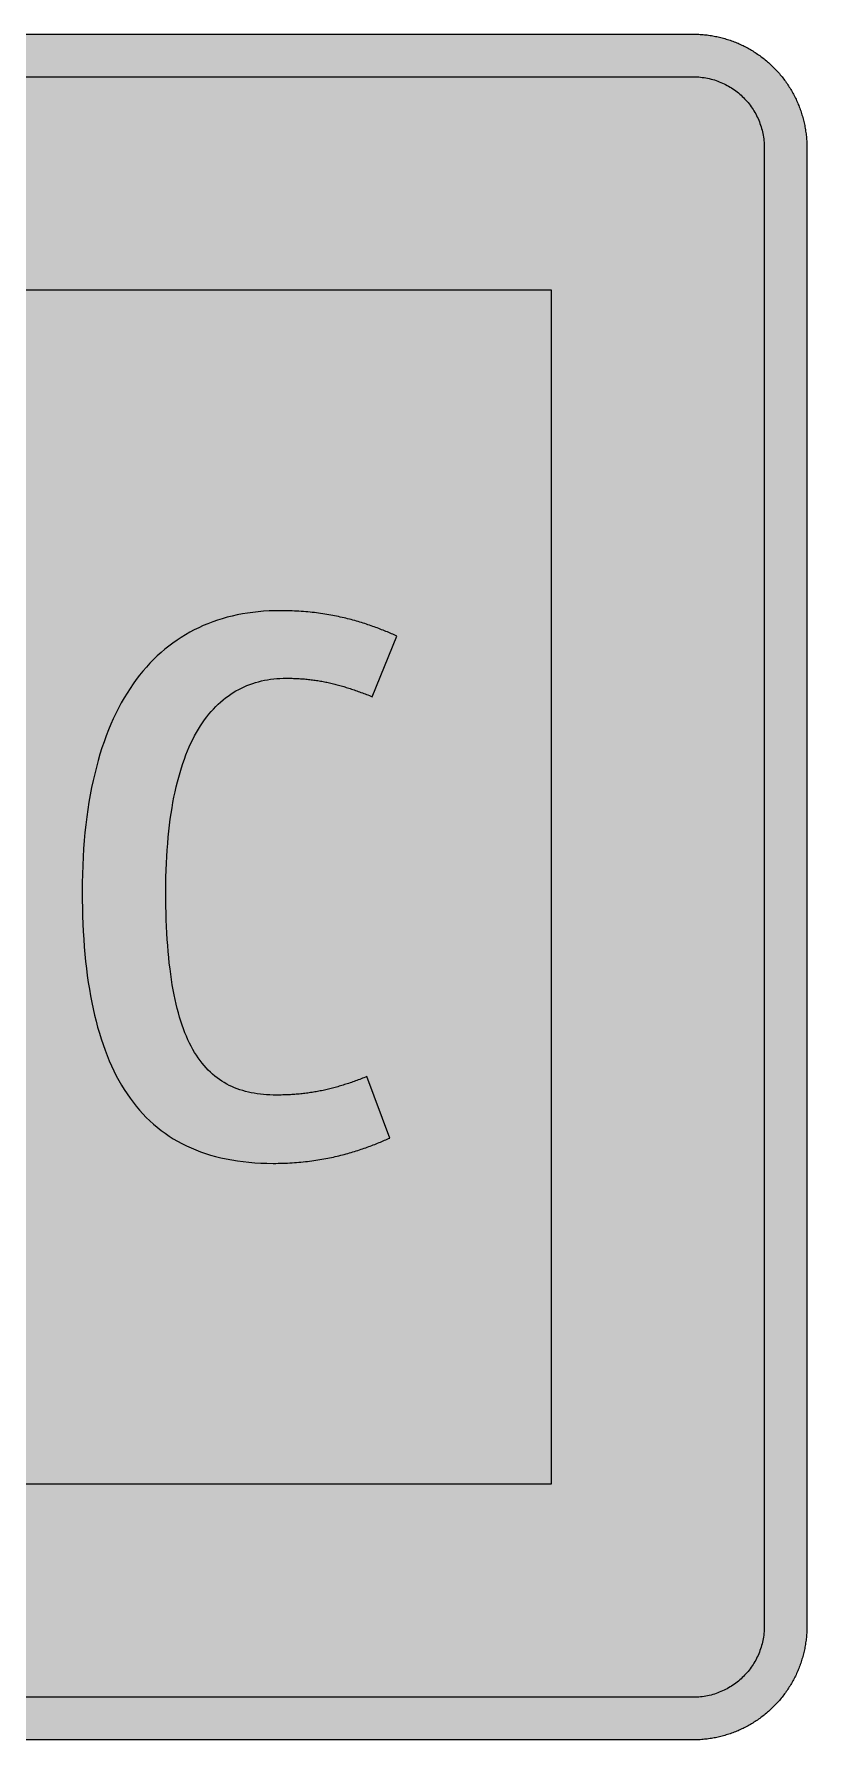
# Model space of a CAD drawing. Header units: millimetres. Extents: x 0 to 212, y 0 to 212.
# Drawn here: x 115.8 to 211.7, y 0.1 to 211.7 of the extents above; entities that cross this region are included whole.
import ezdxf

# ---------------------------------------------------------------- set-up
doc = ezdxf.new("R2010")
doc.units = ezdxf.units.MM

msp = doc.modelspace()

# ---------------------------------------------------------------- hatches: boundary and pattern name
for color, points in [(254, [(14.1633, 0.0536), (13.9878, 0.0533), (13.8125, 0.0559), (13.6373, 0.061), (13.462, 0.0686), (13.2893, 0.0787), (13.114, 0.0914), (12.9413, 0.1041), (12.7686, 0.1219), (12.5959, 0.1397), (12.4231, 0.16), (12.2504, 0.1829), (12.0777, 0.2057), (11.9075, 0.2337), (11.7373, 0.2616), (11.5672, 0.2921), (11.397, 0.3251), (11.2268, 0.3607), (11.0592, 0.3988), (10.8915, 0.4369), (10.7239, 0.4775), (10.5562, 0.5207), (10.3886, 0.5664), (10.2235, 0.6121), (10.0584, 0.6629), (9.8933, 0.7137), (9.7307, 0.7671), (9.5682, 0.8204), (9.4056, 0.8788), (9.2431, 0.9373), (9.083, 0.9982), (8.923, 1.0617), (8.763, 1.1252), (8.6055, 1.1938), (8.4455, 1.2624), (8.2906, 1.331), (8.1331, 1.4046), (7.9781, 1.4783), (7.8232, 1.5545), (7.6708, 1.6332), (7.5184, 1.7145), (7.366, 1.7958), (7.2161, 1.8796), (7.0663, 1.966), (6.919, 2.0523), (6.7716, 2.1438), (6.6243, 2.2352), (6.4795, 2.3266), (6.3348, 2.4232), (6.19, 2.5197), (6.0477, 2.6187), (5.908, 2.7178), (5.7683, 2.8194), (5.6286, 2.9235), (5.4915, 3.0302), (5.3543, 3.1369), (5.2197, 3.2461), (5.0851, 3.3579), (4.953, 3.4722), (4.8209, 3.5865), (4.6914, 3.7033), (4.5644, 3.8202), (4.4348, 3.9395), (4.3104, 4.0615), (4.1859, 4.1859), (4.0615, 4.3104), (3.9395, 4.4348), (3.8202, 4.5618), (3.7033, 4.6914), (3.5865, 4.8209), (3.4722, 4.953), (3.3579, 5.0851), (3.2487, 5.2197), (3.1369, 5.3543), (3.0302, 5.4915), (2.9235, 5.6286), (2.8194, 5.7683), (2.7178, 5.908), (2.6187, 6.0477), (2.5197, 6.19), (2.4232, 6.3348), (2.3266, 6.477), (2.2352, 6.6243), (2.1438, 6.7691), (2.0523, 6.9164), (1.966, 7.0663), (1.8796, 7.2161), (1.7958, 7.366), (1.7145, 7.5184), (1.6332, 7.6708), (1.5545, 7.8232), (1.4783, 7.9781), (1.4046, 8.1331), (1.331, 8.2906), (1.2598, 8.4455), (1.1913, 8.603), (1.1252, 8.763), (1.0592, 8.923), (0.9982, 9.083), (0.9373, 9.2431), (0.8763, 9.4056), (0.8204, 9.5682), (0.7645, 9.7307), (0.7112, 9.8933), (0.6604, 10.0584), (0.6121, 10.2235), (0.5639, 10.3911), (0.5207, 10.5562), (0.4775, 10.7239), (0.4343, 10.8915), (0.3962, 11.0592), (0.3607, 11.2268), (0.3251, 11.397), (0.2921, 11.5672), (0.2616, 11.7373), (0.2311, 11.9075), (0.2057, 12.0802), (0.1803, 12.2504), (0.1575, 12.4231), (0.1372, 12.5959), (0.1194, 12.7686), (0.1041, 12.9413), (0.0889, 13.1166), (0.0787, 13.2893), (0.0686, 13.4645), (0.061, 13.6373), (0.0559, 13.8125), (0.0508, 13.9878), (0.0508, 14.163), (0.0522, 197.6092), (0.0508, 197.7822), (0.0559, 197.9574), (0.061, 198.1327), (0.0686, 198.308), (0.0787, 198.4807), (0.0889, 198.6559), (0.1041, 198.8287), (0.1194, 199.0014), (0.1372, 199.1741), (0.1575, 199.3468), (0.1803, 199.5195), (0.2057, 199.6923), (0.2311, 199.8624), (0.2616, 200.0326), (0.2921, 200.2028), (0.3251, 200.373), (0.3607, 200.5432), (0.3962, 200.7108), (0.4343, 200.8784), (0.4775, 201.0461), (0.5207, 201.2137), (0.5639, 201.3814), (0.6121, 201.5465), (0.6604, 201.7116), (0.7112, 201.8767), (0.7645, 202.0392), (0.8204, 202.2018), (0.8763, 202.3643), (0.9373, 202.5269), (0.9982, 202.6869), (1.0592, 202.8469), (1.1252, 203.007), (1.1913, 203.1644), (1.2598, 203.3245), (1.331, 203.4794), (1.4046, 203.6369), (1.4783, 203.7918), (1.5545, 203.9468), (1.6332, 204.0992), (1.7145, 204.2516), (1.7958, 204.404), (1.8796, 204.5538), (1.966, 204.7037), (2.0523, 204.851), (2.1438, 204.9983), (2.2352, 205.1456), (2.3266, 205.2904), (2.4232, 205.4352), (2.5197, 205.58), (2.6187, 205.7222), (2.7178, 205.8619), (2.8194, 206.0016), (2.9235, 206.1413), (3.0302, 206.2785), (3.1369, 206.4156), (3.2487, 206.5503), (3.3579, 206.6849), (3.4722, 206.817), (3.5865, 206.949), (3.7033, 207.0786), (3.8202, 207.2056), (3.9395, 207.3351), (4.0615, 207.4596), (4.1859, 207.584), (4.3104, 207.7085), (4.4348, 207.8304), (4.5644, 207.9498), (4.6914, 208.0666), (4.8209, 208.1835), (4.953, 208.2978), (5.0851, 208.4121), (5.2197, 208.5213), (5.3543, 208.6331), (5.4915, 208.7397), (5.6286, 208.8464), (5.7683, 208.9506), (5.908, 209.0522), (6.0477, 209.1512), (6.19, 209.2503), (6.3348, 209.3468), (6.4795, 209.4433), (6.6243, 209.5348), (6.7716, 209.6262), (6.919, 209.7176), (7.0663, 209.804), (7.2161, 209.8904), (7.366, 209.9742), (7.5184, 210.0555), (7.6708, 210.1367), (7.8232, 210.2155), (7.9781, 210.2917), (8.1331, 210.3653), (8.2906, 210.439), (8.4455, 210.5101), (8.6055, 210.5787), (8.763, 210.6447), (8.923, 210.7108), (9.083, 210.7717), (9.2431, 210.8327), (9.4056, 210.8937), (9.5682, 210.9495), (9.7307, 211.0054), (9.8933, 211.0588), (10.0584, 211.1096), (10.2235, 211.1578), (10.3886, 211.2061), (10.5562, 211.2493), (10.7239, 211.2924), (10.8915, 211.3356), (11.0592, 211.3737), (11.2268, 211.4093), (11.397, 211.4448), (11.5672, 211.4779), (11.7373, 211.5083), (11.9075, 211.5388), (12.0777, 211.5642), (12.2504, 211.5896), (12.4231, 211.6125), (12.5959, 211.6328), (12.7686, 211.6506), (12.9413, 211.6658), (13.114, 211.6811), (13.2893, 211.6912), (13.462, 211.7014), (13.6373, 211.709), (13.8125, 211.7141), (13.9878, 211.7192), (14.163, 211.7192), (197.6078, 211.7203), (197.7822, 211.7192), (197.9574, 211.7141), (198.1327, 211.709), (198.3054, 211.7014), (198.4807, 211.6912), (198.6534, 211.6811), (198.8287, 211.6658), (199.0014, 211.6506), (199.1741, 211.6328), (199.3468, 211.6125), (199.5195, 211.5896), (199.6897, 211.5642), (199.8624, 211.5388), (200.0326, 211.5083), (200.2028, 211.4779), (200.373, 211.4448), (200.5432, 211.4093), (200.7108, 211.3737), (200.8784, 211.3356), (201.0461, 211.2924), (201.2137, 211.2493), (201.3788, 211.2061), (201.5465, 211.1578), (201.7116, 211.1096), (201.8767, 211.0588), (202.0392, 211.0054), (202.2018, 210.9495), (202.3643, 210.8937), (202.5269, 210.8327), (202.6869, 210.7717), (202.8469, 210.7108), (203.007, 210.6447), (203.167, 210.5787), (203.3245, 210.5101), (203.4794, 210.439), (203.6369, 210.3653), (203.7918, 210.2917), (203.9468, 210.2155), (204.0992, 210.1367), (204.2516, 210.0555), (204.404, 209.9742), (204.5538, 209.8904), (204.7037, 209.804), (204.8535, 209.7176), (205.0009, 209.6262), (205.1456, 209.5348), (205.293, 209.4433), (205.4352, 209.3468), (205.58, 209.2503), (205.7222, 209.1512), (205.8619, 209.0522), (206.0016, 208.9506), (206.1413, 208.8464), (206.2785, 208.7397), (206.4156, 208.6331), (206.5503, 208.5213), (206.6849, 208.4121), (206.817, 208.2978), (206.949, 208.1835), (207.0786, 208.0666), (207.2081, 207.9498), (207.3351, 207.8304), (207.4596, 207.7085), (207.584, 207.584), (207.7085, 207.4596), (207.8304, 207.3351), (207.9498, 207.2056), (208.0666, 207.0786), (208.1835, 206.949), (208.2978, 206.817), (208.4121, 206.6849), (208.5238, 206.5503), (208.6331, 206.4156), (208.7397, 206.2785), (208.8464, 206.1413), (208.9506, 206.0016), (209.0522, 205.8619), (209.1512, 205.7222), (209.2503, 205.58), (209.3468, 205.4352), (209.4433, 205.2904), (209.5348, 205.1456), (209.6262, 204.9983), (209.7176, 204.851), (209.804, 204.7037), (209.8904, 204.5538), (209.9742, 204.404), (210.0555, 204.2516), (210.1367, 204.0992), (210.2155, 203.9468), (210.2917, 203.7918), (210.3653, 203.6369), (210.439, 203.4794), (210.5076, 203.3245), (210.5762, 203.1644), (210.6447, 203.007), (210.7082, 202.8469), (210.7717, 202.6869), (210.8327, 202.5269), (210.8911, 202.3643), (210.9495, 202.2018), (211.0029, 202.0392), (211.0562, 201.8767), (211.107, 201.7116), (211.1578, 201.5465), (211.2035, 201.3814), (211.2493, 201.2137), (211.2924, 201.0461), (211.3331, 200.8784), (211.3712, 200.7108), (211.4093, 200.5432), (211.4448, 200.373), (211.4779, 200.2028), (211.5083, 200.0326), (211.5363, 199.8624), (211.5642, 199.6923), (211.5871, 199.5195), (211.6099, 199.3468), (211.6303, 199.1741), (211.648, 199.0014), (211.6658, 198.8287), (211.6785, 198.6559), (211.6912, 198.4807), (211.7014, 198.308), (211.709, 198.1327), (211.7141, 197.9574), (211.7166, 197.7822), (211.7166, 197.6069), (211.7189, 14.1647), (211.7166, 13.9878), (211.7141, 13.8125), (211.709, 13.6373), (211.7014, 13.4645), (211.6912, 13.2893), (211.6785, 13.1166), (211.6658, 12.9413), (211.648, 12.7686), (211.6303, 12.5959), (211.6099, 12.4231), (211.5871, 12.2504), (211.5642, 12.0802), (211.5363, 11.9075), (211.5083, 11.7373), (211.4779, 11.5672), (211.4448, 11.397), (211.4093, 11.2268), (211.3712, 11.0592), (211.3331, 10.8915), (211.2924, 10.7239), (211.2493, 10.5562), (211.2035, 10.3911), (211.1578, 10.2235), (211.107, 10.0584), (211.0562, 9.8933), (211.0029, 9.7307), (210.9495, 9.5682), (210.8911, 9.4056), (210.8327, 9.2431), (210.7717, 9.083), (210.7082, 8.923), (210.6447, 8.763), (210.5762, 8.603), (210.5076, 8.4455), (210.439, 8.2906), (210.3653, 8.1331), (210.2917, 7.9781), (210.2155, 7.8232), (210.1367, 7.6708), (210.0555, 7.5184), (209.9742, 7.366), (209.8904, 7.2161), (209.804, 7.0663), (209.7176, 6.9164), (209.6262, 6.7691), (209.5348, 6.6243), (209.4433, 6.477), (209.3468, 6.3348), (209.2503, 6.19), (209.1512, 6.0477), (209.0522, 5.908), (208.9506, 5.7683), (208.8464, 5.6286), (208.7397, 5.4915), (208.6331, 5.3543), (208.5238, 5.2197), (208.4121, 5.0851), (208.2978, 4.953), (208.1835, 4.8209), (208.0666, 4.6914), (207.9498, 4.5618), (207.8304, 4.4348), (207.7085, 4.3104), (207.584, 4.1859), (207.4596, 4.0615), (207.3351, 3.9395), (207.2081, 3.8202), (207.0786, 3.7033), (206.949, 3.5865), (206.817, 3.4722), (206.6849, 3.3579), (206.5503, 3.2461), (206.4156, 3.1369), (206.2785, 3.0302), (206.1413, 2.9235), (206.0016, 2.8194), (205.8619, 2.7178), (205.7222, 2.6187), (205.58, 2.5197), (205.4352, 2.4232), (205.293, 2.3266), (205.1456, 2.2352), (205.0009, 2.1438), (204.8535, 2.0523), (204.7037, 1.966), (204.5538, 1.8796), (204.404, 1.7958), (204.2516, 1.7145), (204.0992, 1.6332), (203.9468, 1.5545), (203.7918, 1.4783), (203.6369, 1.4046), (203.4794, 1.331), (203.3245, 1.2624), (203.167, 1.1938), (203.007, 1.1252), (202.8469, 1.0617), (202.6869, 0.9982), (202.5269, 0.9373), (202.3643, 0.8788), (202.2018, 0.8204), (202.0392, 0.7671), (201.8767, 0.7137), (201.7116, 0.6629), (201.5465, 0.6121), (201.3788, 0.5664), (201.2137, 0.5207), (201.0461, 0.4775), (200.8784, 0.4369), (200.7108, 0.3988), (200.5432, 0.3607), (200.373, 0.3251), (200.2028, 0.2921), (200.0326, 0.2616), (199.8624, 0.2337), (199.6897, 0.2057), (199.5195, 0.1829), (199.3468, 0.16), (199.1741, 0.1397), (199.0014, 0.1219), (198.8287, 0.1041), (198.6534, 0.0914), (198.4807, 0.0787), (198.3054, 0.0686), (198.1327, 0.061), (197.9574, 0.0559), (197.7822, 0.0533), (197.6069, 0.0533)]), (144, [(14.1633, 5.3453), (13.9344, 5.3467), (13.7084, 5.3543), (13.4849, 5.3696), (13.2613, 5.3899), (13.0378, 5.4153), (12.8194, 5.4458), (12.6009, 5.4813), (12.385, 5.522), (12.1717, 5.5702), (11.9583, 5.621), (11.7475, 5.6794), (11.5392, 5.7404), (11.3335, 5.8064), (11.1303, 5.8801), (10.9296, 5.9563), (10.729, 6.0376), (10.5334, 6.1239), (10.3378, 6.2128), (10.1473, 6.3094), (9.9593, 6.4084), (9.7714, 6.5126), (9.5885, 6.6218), (9.4082, 6.7335), (9.2304, 6.8504), (9.0576, 6.9698), (8.8849, 7.0968), (8.7173, 7.2238), (8.5522, 7.3584), (8.3896, 7.4955), (8.2321, 7.6352), (8.0772, 7.78), (7.9273, 7.9273), (7.7775, 8.0772), (7.6352, 8.2321), (7.493, 8.3922), (7.3558, 8.5522), (7.2238, 8.7173), (7.0942, 8.8875), (6.9698, 9.0576), (6.8504, 9.2329), (6.7335, 9.4107), (6.6192, 9.591), (6.5126, 9.7739), (6.4084, 9.9593), (6.3068, 10.1473), (6.2128, 10.3403), (6.1214, 10.5334), (6.035, 10.7315), (5.9538, 10.9296), (5.8776, 11.1303), (5.8064, 11.3335), (5.7404, 11.5418), (5.6769, 11.75), (5.621, 11.9583), (5.5677, 12.1717), (5.522, 12.385), (5.4813, 12.6009), (5.4432, 12.8194), (5.4127, 13.0404), (5.3873, 13.2613), (5.3696, 13.4849), (5.3543, 13.7084), (5.3467, 13.937), (5.3416, 14.163), (5.3439, 197.6092), (5.3467, 197.8355), (5.3543, 198.0616), (5.3696, 198.2851), (5.3873, 198.5086), (5.4127, 198.7321), (5.4432, 198.9506), (5.4813, 199.169), (5.522, 199.3849), (5.5677, 199.5983), (5.621, 199.8116), (5.6769, 200.0225), (5.7404, 200.2307), (5.8064, 200.4365), (5.8776, 200.6397), (5.9538, 200.8403), (6.035, 201.041), (6.1214, 201.2366), (6.2128, 201.4322), (6.3068, 201.6227), (6.4084, 201.8106), (6.5126, 201.9986), (6.6192, 202.1815), (6.7335, 202.3618), (6.8504, 202.5396), (6.9698, 202.7123), (7.0942, 202.885), (7.2238, 203.0527), (7.3558, 203.2178), (7.493, 203.3803), (7.6352, 203.5378), (7.7775, 203.6928), (7.9273, 203.8426), (8.0772, 203.9925), (8.2321, 204.1347), (8.3896, 204.277), (8.5522, 204.4141), (8.7173, 204.5462), (8.8849, 204.6757), (9.0576, 204.8002), (9.2304, 204.9196), (9.4082, 205.0364), (9.5885, 205.1507), (9.7714, 205.2574), (9.9593, 205.3615), (10.1473, 205.4631), (10.3378, 205.5571), (10.5334, 205.6486), (10.729, 205.7349), (10.9296, 205.8162), (11.1303, 205.8924), (11.3335, 205.9635), (11.5392, 206.0296), (11.7475, 206.0931), (11.9583, 206.1489), (12.1717, 206.2023), (12.385, 206.248), (12.6009, 206.2886), (12.8194, 206.3267), (13.0378, 206.3572), (13.2613, 206.3826), (13.4849, 206.4004), (13.7084, 206.4156), (13.9344, 206.4233), (14.163, 206.4283), (197.6078, 206.4286), (197.833, 206.4233), (198.0616, 206.4156), (198.2851, 206.4004), (198.5086, 206.3826), (198.7296, 206.3572), (198.9506, 206.3267), (199.169, 206.2886), (199.3849, 206.248), (199.5983, 206.2023), (199.8116, 206.1489), (200.0199, 206.0931), (200.2282, 206.0296), (200.4365, 205.9635), (200.6397, 205.8924), (200.8403, 205.8162), (201.0385, 205.7349), (201.2366, 205.6486), (201.4296, 205.5571), (201.6227, 205.4631), (201.8106, 205.3615), (201.996, 205.2574), (202.1789, 205.1507), (202.3593, 205.0364), (202.5371, 204.9196), (202.7123, 204.8002), (202.8825, 204.6757), (203.0527, 204.5462), (203.2178, 204.4141), (203.3778, 204.277), (203.5378, 204.1347), (203.6928, 203.9925), (203.8426, 203.8426), (203.9899, 203.6928), (204.1347, 203.5378), (204.2744, 203.3803), (204.4116, 203.2178), (204.5462, 203.0527), (204.6732, 202.885), (204.8002, 202.7123), (204.9196, 202.5396), (205.0364, 202.3618), (205.1482, 202.1815), (205.2574, 201.9986), (205.3615, 201.8106), (205.4606, 201.6227), (205.5571, 201.4322), (205.646, 201.2366), (205.7324, 201.041), (205.8137, 200.8403), (205.8899, 200.6397), (205.9635, 200.4365), (206.0296, 200.2307), (206.0905, 200.0225), (206.1489, 199.8116), (206.1997, 199.5983), (206.248, 199.3849), (206.2886, 199.169), (206.3242, 198.9506), (206.3547, 198.7321), (206.3801, 198.5086), (206.4004, 198.2851), (206.4156, 198.0616), (206.4233, 197.8355), (206.4258, 197.6069), (206.4272, 14.1647), (206.4233, 13.937), (206.4156, 13.7084), (206.4004, 13.4849), (206.3801, 13.2613), (206.3547, 13.0404), (206.3242, 12.8194), (206.2886, 12.6009), (206.248, 12.385), (206.1997, 12.1717), (206.1489, 11.9583), (206.0905, 11.75), (206.0296, 11.5418), (205.9635, 11.3335), (205.8899, 11.1303), (205.8137, 10.9296), (205.7324, 10.7315), (205.646, 10.5334), (205.5571, 10.3403), (205.4606, 10.1473), (205.3615, 9.9593), (205.2574, 9.7739), (205.1482, 9.591), (205.0364, 9.4107), (204.9196, 9.2329), (204.8002, 9.0576), (204.6732, 8.8875), (204.5462, 8.7173), (204.4116, 8.5522), (204.2744, 8.3922), (204.1347, 8.2321), (203.9899, 8.0772), (203.8426, 7.9273), (203.6928, 7.78), (203.5378, 7.6352), (203.3778, 7.4955), (203.2178, 7.3584), (203.0527, 7.2238), (202.8825, 7.0968), (202.7123, 6.9698), (202.5371, 6.8504), (202.3593, 6.7335), (202.1789, 6.6218), (201.996, 6.5126), (201.8106, 6.4084), (201.6227, 6.3094), (201.4296, 6.2128), (201.2366, 6.1239), (201.0385, 6.0376), (200.8403, 5.9563), (200.6397, 5.8801), (200.4365, 5.8064), (200.2282, 5.7404), (200.0199, 5.6794), (199.8116, 5.621), (199.5983, 5.5702), (199.3849, 5.522), (199.169, 5.4813), (198.9506, 5.4458), (198.7296, 5.4153), (198.5086, 5.3899), (198.2851, 5.3696), (198.0616, 5.3543), (197.833, 5.3467), (197.6069, 5.3442)]), (254, [(31.8022, 179.9703), (179.9689, 179.9703), (179.9689, 31.8036), (31.8022, 31.8036)]), (59, [(145.8323, 80.0735), (145.4226, 80.076), (145.0213, 80.0887), (144.6251, 80.1116), (144.2339, 80.1421), (143.8478, 80.1802), (143.4668, 80.2284), (143.0934, 80.2869), (142.7251, 80.3554), (142.3645, 80.4342), (142.0063, 80.5205), (141.6558, 80.6196), (141.3104, 80.7288), (140.9725, 80.8482), (140.6398, 80.9777), (140.3121, 81.1174), (139.9921, 81.2698), (139.6771, 81.4324), (139.3673, 81.6077), (139.065, 81.7956), (138.7678, 81.9937), (138.4757, 82.2046), (138.1912, 82.4281), (137.9118, 82.6618), (137.6401, 82.9107), (137.3734, 83.1698), (137.1143, 83.4441), (136.8603, 83.7311), (136.6139, 84.0308), (136.3726, 84.3458), (136.1364, 84.6734), (135.9103, 85.0138), (135.6868, 85.3694), (135.4709, 85.7402), (135.2626, 86.1238), (135.0594, 86.5226), (134.8638, 86.9366), (134.6733, 87.3658), (134.4905, 87.8103), (134.3152, 88.2701), (134.145, 88.7451), (133.9825, 89.2378), (133.825, 89.7433), (133.6751, 90.2665), (133.5303, 90.8075), (133.3957, 91.3613), (133.2662, 91.9353), (133.1417, 92.5246), (133.0274, 93.1316), (132.9157, 93.7565), (132.8141, 94.3966), (132.7201, 95.0544), (132.6312, 95.7326), (132.5474, 96.4286), (132.4737, 97.1398), (132.4051, 97.8713), (132.3442, 98.6231), (132.2908, 99.3902), (132.2451, 100.1776), (132.2045, 100.9853), (132.174, 101.8108), (132.1486, 102.6566), (132.1308, 103.5228), (132.1181, 104.4067), (132.1156, 105.3135), (132.1206, 106.2177), (132.1333, 107.1067), (132.1587, 107.9754), (132.1892, 108.8288), (132.2324, 109.662), (132.2832, 110.4773), (132.3416, 111.2749), (132.4102, 112.0572), (132.4864, 112.8192), (132.5728, 113.5659), (132.6667, 114.2949), (132.7683, 115.0061), (132.8801, 115.7021), (132.9995, 116.3803), (133.1239, 117.0432), (133.2611, 117.6884), (133.4033, 118.3157), (133.5532, 118.9304), (133.7107, 119.5248), (133.8758, 120.1064), (134.0485, 120.6703), (134.2288, 121.2215), (134.4168, 121.7549), (134.6124, 122.2731), (134.813, 122.7734), (135.0213, 123.2611), (135.2372, 123.7336), (135.4607, 124.1908), (135.6893, 124.6353), (135.923, 125.062), (136.1643, 125.476), (136.4132, 125.8748), (136.6672, 126.2609), (136.9289, 126.6292), (137.1956, 126.9873), (137.4673, 127.3302), (137.7442, 127.6579), (138.0287, 127.9728), (138.3182, 128.2751), (138.6129, 128.5621), (138.9126, 128.8364), (139.2174, 129.1006), (139.5298, 129.347), (139.8448, 129.5832), (140.1648, 129.8067), (140.4925, 130.0175), (140.8227, 130.2156), (141.158, 130.4011), (141.4958, 130.5738), (141.8412, 130.7363), (142.1892, 130.8837), (142.5423, 131.0234), (142.8979, 131.1478), (143.2585, 131.2621), (143.6243, 131.3637), (143.9926, 131.4552), (144.366, 131.5364), (144.7419, 131.605), (145.1229, 131.6634), (145.5039, 131.7092), (145.8925, 131.7473), (146.2811, 131.7727), (146.6748, 131.7879), (147.0711, 131.793), (147.2514, 131.793), (147.4343, 131.7904), (147.6121, 131.7879), (147.7924, 131.7828), (147.9677, 131.7777), (148.1455, 131.7727), (148.3208, 131.765), (148.4935, 131.7574), (148.6662, 131.7473), (148.8389, 131.7371), (149.0091, 131.7244), (149.1793, 131.7117), (149.3469, 131.699), (149.5146, 131.6838), (149.6822, 131.666), (149.8473, 131.6507), (150.0149, 131.6304), (150.18, 131.6126), (150.3426, 131.5898), (150.5077, 131.5695), (150.6703, 131.5466), (150.8328, 131.5212), (150.9954, 131.4958), (151.1579, 131.4704), (151.318, 131.4425), (151.478, 131.4145), (151.6405, 131.384), (151.8006, 131.3536), (151.9606, 131.3231), (152.1206, 131.2901), (152.2806, 131.2545), (152.4381, 131.2215), (152.5981, 131.1834), (152.7581, 131.1478), (152.9182, 131.1072), (153.0782, 131.0691), (153.2382, 131.0284), (153.3982, 130.9853), (153.5582, 130.9421), (153.7183, 130.8989), (153.8783, 130.8532), (154.0383, 130.8075), (154.2009, 130.7592), (154.3609, 130.7109), (154.5234, 130.6601), (154.686, 130.6093), (154.8486, 130.5585), (155.0111, 130.5052), (155.1762, 130.4519), (155.3413, 130.396), (155.5064, 130.3401), (155.6715, 130.2817), (155.8392, 130.2233), (156.0068, 130.1648), (156.177, 130.1039), (156.3446, 130.0404), (156.5148, 129.9769), (156.6875, 129.9134), (156.8602, 129.8473), (157.033, 129.7813), (157.2082, 129.7153), (157.3835, 129.6467), (157.5587, 129.5756), (157.7365, 129.5044), (160.7866, 137.0319), (160.6245, 137.1016), (160.4594, 137.1727), (160.2969, 137.2464), (160.1292, 137.3175), (159.9616, 137.3886), (159.7914, 137.4597), (159.6187, 137.5308), (159.4434, 137.6045), (159.2682, 137.6756), (159.0904, 137.7467), (158.9126, 137.8153), (158.7322, 137.8864), (158.5493, 137.9576), (158.3639, 138.0261), (158.176, 138.0947), (157.988, 138.1658), (157.7975, 138.2319), (157.6045, 138.3005), (157.4089, 138.369), (157.2133, 138.4351), (157.0152, 138.5011), (156.8145, 138.5672), (156.6113, 138.6307), (156.4056, 138.6942), (156.1998, 138.7577), (155.989, 138.8212), (155.7782, 138.8821), (155.5648, 138.9431), (155.3489, 139.0015), (155.133, 139.0599), (154.9121, 139.1183), (154.6885, 139.1742), (154.465, 139.2301), (154.239, 139.2834), (154.0104, 139.3368), (153.7792, 139.3876), (153.5455, 139.4384), (153.3093, 139.4866), (153.0706, 139.5349), (152.8318, 139.5806), (152.588, 139.6263), (152.3416, 139.6695), (152.0952, 139.7127), (151.8463, 139.7508), (151.5923, 139.7914), (151.3383, 139.827), (151.0792, 139.8626), (150.8201, 139.8981), (150.5585, 139.9286), (150.2918, 139.9591), (150.0251, 139.987), (149.7559, 140.015), (149.4815, 140.0404), (149.2072, 140.0607), (148.9304, 140.0835), (148.6484, 140.1013), (148.3665, 140.1191), (148.0795, 140.1318), (147.7924, 140.1445), (147.5003, 140.1547), (147.2057, 140.1623), (146.9085, 140.1699), (146.6088, 140.1724), (146.3065, 140.175), (145.6157, 140.1648), (144.9299, 140.142), (144.2517, 140.1013), (143.5837, 140.0429), (142.9207, 139.9692), (142.2679, 139.8778), (141.6228, 139.7711), (140.9852, 139.6492), (140.3579, 139.5095), (139.7381, 139.352), (139.126, 139.1793), (138.5214, 138.9888), (137.9296, 138.7831), (137.3429, 138.5595), (136.7663, 138.3182), (136.1999, 138.0617), (135.6411, 137.7874), (135.0924, 137.4978), (134.554, 137.1905), (134.0231, 136.8654), (133.5049, 136.525), (132.9944, 136.1643), (132.494, 135.7909), (132.0038, 135.3972), (131.5212, 134.9883), (131.0513, 134.5616), (130.5916, 134.1171), (130.142, 133.6548), (129.7026, 133.1773), (129.2733, 132.6794), (128.8567, 132.1664), (128.4478, 131.638), (128.0516, 131.0894), (127.668, 130.523), (127.2921, 129.9413), (126.9289, 129.3419), (126.5784, 128.7247), (126.238, 128.0897), (125.9078, 127.4369), (125.5903, 126.7663), (125.2855, 126.078), (124.9909, 125.3719), (124.7089, 124.648), (124.4397, 123.9063), (124.1831, 123.1494), (123.9368, 122.3721), (123.7031, 121.5771), (123.4846, 120.7643), (123.2764, 119.9363), (123.0808, 119.0879), (122.8979, 118.2218), (122.7277, 117.3378), (122.5702, 116.4336), (122.428, 115.5141), (122.2959, 114.5769), (122.1791, 113.6193), (122.0749, 112.6465), (121.986, 111.6533), (121.9098, 110.6424), (121.8463, 109.6112), (121.7955, 108.5647), (121.7625, 107.4979), (121.7397, 106.4158), (121.732, 105.3135), (121.7371, 104.2899), (121.7524, 103.2789), (121.7803, 102.2858), (121.8159, 101.3079), (121.8616, 100.3452), (121.92, 99.3978), (121.986, 98.4631), (122.0648, 97.5462), (122.1537, 96.6445), (122.2527, 95.758), (122.3645, 94.8868), (122.4864, 94.0308), (122.6185, 93.1901), (122.7607, 92.3646), (122.9157, 91.5568), (123.0808, 90.7618), (123.2586, 89.9846), (123.4465, 89.22), (123.6472, 88.4733), (123.858, 87.7418), (124.079, 87.028), (124.3152, 86.327), (124.5591, 85.6437), (124.8181, 84.9757), (125.0874, 84.3229), (125.3668, 83.6854), (125.6614, 83.0656), (125.9662, 82.4611), (126.2812, 81.8718), (126.6114, 81.3003), (126.9517, 80.7441), (127.3048, 80.203), (127.6706, 79.6773), (128.049, 79.1693), (128.4402, 78.679), (128.8415, 78.2015), (129.2581, 77.7418), (129.6848, 77.2998), (130.1267, 76.8731), (130.5789, 76.4616), (131.0462, 76.0679), (131.5237, 75.6895), (132.0165, 75.3288), (132.522, 74.9833), (133.0401, 74.6557), (133.571, 74.3433), (134.1145, 74.0486), (134.6733, 73.7692), (135.2423, 73.5076), (135.829, 73.2612), (136.4259, 73.0326), (137.0381, 72.8193), (137.6629, 72.6262), (138.3005, 72.4459), (138.9532, 72.2859), (139.6187, 72.1411), (140.2994, 72.0141), (140.9929, 71.9023), (141.699, 71.8083), (142.4229, 71.7321), (143.1569, 71.6712), (143.9088, 71.628), (144.6733, 71.6026), (145.4506, 71.595), (145.7528, 71.595), (146.0525, 71.6001), (146.3497, 71.6051), (146.6418, 71.6128), (146.9339, 71.6229), (147.2235, 71.6356), (147.508, 71.6509), (147.7924, 71.6661), (148.0718, 71.6864), (148.3512, 71.7067), (148.6256, 71.7296), (148.8973, 71.755), (149.1691, 71.7804), (149.4358, 71.8083), (149.7, 71.8388), (149.9641, 71.8718), (150.2232, 71.9049), (150.4798, 71.9404), (150.7363, 71.9785), (150.9878, 72.0166), (151.2392, 72.0573), (151.4856, 72.0979), (151.732, 72.1436), (151.9733, 72.1868), (152.2146, 72.2325), (152.4533, 72.2808), (152.687, 72.3316), (152.9207, 72.3798), (153.1518, 72.4332), (153.3804, 72.4865), (153.609, 72.5399), (153.8326, 72.5957), (154.0535, 72.6516), (154.2745, 72.71), (154.493, 72.7685), (154.7089, 72.8269), (154.9222, 72.8878), (155.133, 72.9488), (155.3413, 73.0098), (155.5496, 73.0733), (155.7528, 73.1368), (155.956, 73.2028), (156.1567, 73.2688), (156.3548, 73.3349), (156.5529, 73.4009), (156.7459, 73.467), (156.939, 73.5355), (157.1295, 73.6041), (157.32, 73.6727), (157.5054, 73.7413), (157.6908, 73.8124), (157.8737, 73.881), (158.054, 73.9521), (158.2344, 74.0232), (158.4122, 74.0943), (158.5874, 74.1655), (158.7602, 74.2366), (158.9329, 74.3077), (159.1031, 74.3788), (159.2707, 74.4525), (159.4383, 74.5236), (159.6034, 74.5947), (159.766, 74.6658), (159.9286, 74.737), (157.0715, 82.3595), (156.8933, 82.2884), (156.7155, 82.2173), (156.5377, 82.1487), (156.3624, 82.0826), (156.1897, 82.0141), (156.0144, 81.9506), (155.8417, 81.8845), (155.669, 81.8236), (155.4988, 81.7601), (155.3261, 81.6991), (155.1559, 81.6407), (154.9857, 81.5823), (154.8155, 81.5238), (154.6479, 81.468), (154.4777, 81.4121), (154.3101, 81.3587), (154.1424, 81.3054), (153.9748, 81.2521), (153.8072, 81.2013), (153.6395, 81.153), (153.4719, 81.1047), (153.3042, 81.0565), (153.1366, 81.0108), (152.969, 80.965), (152.8039, 80.9219), (152.6362, 80.8787), (152.4686, 80.8355), (152.3009, 80.7949), (152.1333, 80.7568), (151.9657, 80.7187), (151.798, 80.6806), (151.6304, 80.6425), (151.4602, 80.6094), (151.2926, 80.5739), (151.1224, 80.5409), (150.9522, 80.5104), (150.782, 80.4799), (150.6093, 80.4494), (150.4391, 80.4215), (150.2664, 80.3935), (150.0937, 80.3681), (149.9184, 80.3427), (149.7457, 80.3173), (149.5704, 80.2945), (149.3926, 80.2742), (149.2174, 80.2538), (149.0396, 80.2335), (148.8592, 80.2157), (148.6789, 80.198), (148.4986, 80.1827), (148.3157, 80.1675), (148.1328, 80.1522), (147.9499, 80.1395), (147.7645, 80.1268), (147.5765, 80.1167), (147.3886, 80.1091), (147.1981, 80.0989), (147.0076, 80.0913), (146.8145, 80.0862), (146.6215, 80.0811), (146.4259, 80.076), (146.2303, 80.0735), (146.0322, 80.0735), (145.8316, 80.071)])]:
    msp.add_hatch(color=color).paths.add_polyline_path(points)

# ---------------------------------------------------------------- linework, layer by layer
at = {"color": 254}
for points in [[(14.163, 211.7192), (197.6078, 211.7203), (197.7822, 211.7192), (197.9574, 211.7141), (198.1327, 211.709), (198.3054, 211.7014), (198.4807, 211.6912), (198.6534, 211.6811), (198.8287, 211.6658), (199.0014, 211.6506), (199.1741, 211.6328), (199.3468, 211.6125), (199.5195, 211.5896), (199.6897, 211.5642), (199.8624, 211.5388), (200.0326, 211.5083), (200.2028, 211.4779), (200.373, 211.4448), (200.5432, 211.4093), (200.7108, 211.3737), (200.8784, 211.3356), (201.0461, 211.2924), (201.2137, 211.2493), (201.3788, 211.2061), (201.5465, 211.1578), (201.7116, 211.1096), (201.8767, 211.0588), (202.0392, 211.0054), (202.2018, 210.9495), (202.3643, 210.8937), (202.5269, 210.8327), (202.6869, 210.7717), (202.8469, 210.7108), (203.007, 210.6447), (203.167, 210.5787), (203.3245, 210.5101), (203.4794, 210.439), (203.6369, 210.3653), (203.7918, 210.2917), (203.9468, 210.2155), (204.0992, 210.1367), (204.2516, 210.0555), (204.404, 209.9742), (204.5538, 209.8904), (204.7037, 209.804), (204.8535, 209.7176), (205.0009, 209.6262), (205.1456, 209.5348), (205.293, 209.4433), (205.4352, 209.3468), (205.58, 209.2503), (205.7222, 209.1512), (205.8619, 209.0522), (206.0016, 208.9506), (206.1413, 208.8464), (206.2785, 208.7397), (206.4156, 208.6331), (206.5503, 208.5213), (206.6849, 208.4121), (206.817, 208.2978), (206.949, 208.1835), (207.0786, 208.0666), (207.2081, 207.9498), (207.3351, 207.8304), (207.4596, 207.7085), (207.584, 207.584), (207.7085, 207.4596), (207.8304, 207.3351), (207.9498, 207.2056), (208.0666, 207.0786), (208.1835, 206.949), (208.2978, 206.817), (208.4121, 206.6849), (208.5238, 206.5503), (208.6331, 206.4156), (208.7397, 206.2785), (208.8464, 206.1413), (208.9506, 206.0016), (209.0522, 205.8619), (209.1512, 205.7222), (209.2503, 205.58), (209.3468, 205.4352), (209.4433, 205.2904), (209.5348, 205.1456), (209.6262, 204.9983), (209.7176, 204.851), (209.804, 204.7037), (209.8904, 204.5538), (209.9742, 204.404), (210.0555, 204.2516), (210.1367, 204.0992), (210.2155, 203.9468), (210.2917, 203.7918), (210.3653, 203.6369), (210.439, 203.4794), (210.5076, 203.3245), (210.5762, 203.1644), (210.6447, 203.007), (210.7082, 202.8469), (210.7717, 202.6869), (210.8327, 202.5269), (210.8911, 202.3643), (210.9495, 202.2018), (211.0029, 202.0392), (211.0562, 201.8767), (211.107, 201.7116), (211.1578, 201.5465), (211.2035, 201.3814), (211.2493, 201.2137), (211.2924, 201.0461), (211.3331, 200.8784), (211.3712, 200.7108), (211.4093, 200.5432), (211.4448, 200.373), (211.4779, 200.2028), (211.5083, 200.0326), (211.5363, 199.8624), (211.5642, 199.6923), (211.5871, 199.5195), (211.6099, 199.3468), (211.6303, 199.1741), (211.648, 199.0014), (211.6658, 198.8287), (211.6785, 198.6559), (211.6912, 198.4807), (211.7014, 198.308), (211.709, 198.1327), (211.7141, 197.9574), (211.7166, 197.7822), (211.7166, 197.6069), (211.7189, 14.1647), (211.7166, 13.9878), (211.7141, 13.8125), (211.709, 13.6373), (211.7014, 13.4645), (211.6912, 13.2893), (211.6785, 13.1166), (211.6658, 12.9413), (211.648, 12.7686), (211.6303, 12.5959), (211.6099, 12.4231), (211.5871, 12.2504), (211.5642, 12.0802), (211.5363, 11.9075), (211.5083, 11.7373), (211.4779, 11.5672), (211.4448, 11.397), (211.4093, 11.2268), (211.3712, 11.0592), (211.3331, 10.8915), (211.2924, 10.7239), (211.2493, 10.5562), (211.2035, 10.3911), (211.1578, 10.2235), (211.107, 10.0584), (211.0562, 9.8933), (211.0029, 9.7307), (210.9495, 9.5682), (210.8911, 9.4056), (210.8327, 9.2431), (210.7717, 9.083), (210.7082, 8.923), (210.6447, 8.763), (210.5762, 8.603), (210.5076, 8.4455), (210.439, 8.2906), (210.3653, 8.1331), (210.2917, 7.9781), (210.2155, 7.8232), (210.1367, 7.6708), (210.0555, 7.5184), (209.9742, 7.366), (209.8904, 7.2161), (209.804, 7.0663), (209.7176, 6.9164), (209.6262, 6.7691), (209.5348, 6.6243), (209.4433, 6.477), (209.3468, 6.3348), (209.2503, 6.19), (209.1512, 6.0477), (209.0522, 5.908), (208.9506, 5.7683), (208.8464, 5.6286), (208.7397, 5.4915), (208.6331, 5.3543), (208.5238, 5.2197), (208.4121, 5.0851), (208.2978, 4.953), (208.1835, 4.8209), (208.0666, 4.6914), (207.9498, 4.5618), (207.8304, 4.4348), (207.7085, 4.3104), (207.584, 4.1859), (207.4596, 4.0615), (207.3351, 3.9395), (207.2081, 3.8202), (207.0786, 3.7033), (206.949, 3.5865), (206.817, 3.4722), (206.6849, 3.3579), (206.5503, 3.2461), (206.4156, 3.1369), (206.2785, 3.0302), (206.1413, 2.9235), (206.0016, 2.8194), (205.8619, 2.7178), (205.7222, 2.6187), (205.58, 2.5197), (205.4352, 2.4232), (205.293, 2.3266), (205.1456, 2.2352), (205.0009, 2.1438), (204.8535, 2.0523), (204.7037, 1.966), (204.5538, 1.8796), (204.404, 1.7958), (204.2516, 1.7145), (204.0992, 1.6332), (203.9468, 1.5545), (203.7918, 1.4783), (203.6369, 1.4046), (203.4794, 1.331), (203.3245, 1.2624), (203.167, 1.1938), (203.007, 1.1252), (202.8469, 1.0617), (202.6869, 0.9982), (202.5269, 0.9373), (202.3643, 0.8788), (202.2018, 0.8204), (202.0392, 0.7671), (201.8767, 0.7137), (201.7116, 0.6629), (201.5465, 0.6121), (201.3788, 0.5664), (201.2137, 0.5207), (201.0461, 0.4775), (200.8784, 0.4369), (200.7108, 0.3988), (200.5432, 0.3607), (200.373, 0.3251), (200.2028, 0.2921), (200.0326, 0.2616), (199.8624, 0.2337), (199.6897, 0.2057), (199.5195, 0.1829), (199.3468, 0.16), (199.1741, 0.1397), (199.0014, 0.1219), (198.8287, 0.1041), (198.6534, 0.0914), (198.4807, 0.0787), (198.3054, 0.0686), (198.1327, 0.061), (197.9574, 0.0559), (197.7822, 0.0533), (197.6069, 0.0533), (14.1633, 0.0536)], [(31.8022, 179.9703), (179.9689, 179.9703), (179.9689, 31.8036), (31.8022, 31.8036), (31.8022, 179.9703)]]:
    msp.add_lwpolyline(points, dxfattribs=at)
at = {"color": 144}
msp.add_lwpolyline([(14.163, 206.4283), (197.6078, 206.4286), (197.833, 206.4233), (198.0616, 206.4156), (198.2851, 206.4004), (198.5086, 206.3826), (198.7296, 206.3572), (198.9506, 206.3267), (199.169, 206.2886), (199.3849, 206.248), (199.5983, 206.2023), (199.8116, 206.1489), (200.0199, 206.0931), (200.2282, 206.0296), (200.4365, 205.9635), (200.6397, 205.8924), (200.8403, 205.8162), (201.0385, 205.7349), (201.2366, 205.6486), (201.4296, 205.5571), (201.6227, 205.4631), (201.8106, 205.3615), (201.996, 205.2574), (202.1789, 205.1507), (202.3593, 205.0364), (202.5371, 204.9196), (202.7123, 204.8002), (202.8825, 204.6757), (203.0527, 204.5462), (203.2178, 204.4141), (203.3778, 204.277), (203.5378, 204.1347), (203.6928, 203.9925), (203.8426, 203.8426), (203.9899, 203.6928), (204.1347, 203.5378), (204.2744, 203.3803), (204.4116, 203.2178), (204.5462, 203.0527), (204.6732, 202.885), (204.8002, 202.7123), (204.9196, 202.5396), (205.0364, 202.3618), (205.1482, 202.1815), (205.2574, 201.9986), (205.3615, 201.8106), (205.4606, 201.6227), (205.5571, 201.4322), (205.646, 201.2366), (205.7324, 201.041), (205.8137, 200.8403), (205.8899, 200.6397), (205.9635, 200.4365), (206.0296, 200.2307), (206.0905, 200.0225), (206.1489, 199.8116), (206.1997, 199.5983), (206.248, 199.3849), (206.2886, 199.169), (206.3242, 198.9506), (206.3547, 198.7321), (206.3801, 198.5086), (206.4004, 198.2851), (206.4156, 198.0616), (206.4233, 197.8355), (206.4258, 197.6069), (206.4272, 14.1647), (206.4233, 13.937), (206.4156, 13.7084), (206.4004, 13.4849), (206.3801, 13.2613), (206.3547, 13.0404), (206.3242, 12.8194), (206.2886, 12.6009), (206.248, 12.385), (206.1997, 12.1717), (206.1489, 11.9583), (206.0905, 11.75), (206.0296, 11.5418), (205.9635, 11.3335), (205.8899, 11.1303), (205.8137, 10.9296), (205.7324, 10.7315), (205.646, 10.5334), (205.5571, 10.3403), (205.4606, 10.1473), (205.3615, 9.9593), (205.2574, 9.7739), (205.1482, 9.591), (205.0364, 9.4107), (204.9196, 9.2329), (204.8002, 9.0576), (204.6732, 8.8875), (204.5462, 8.7173), (204.4116, 8.5522), (204.2744, 8.3922), (204.1347, 8.2321), (203.9899, 8.0772), (203.8426, 7.9273), (203.6928, 7.78), (203.5378, 7.6352), (203.3778, 7.4955), (203.2178, 7.3584), (203.0527, 7.2238), (202.8825, 7.0968), (202.7123, 6.9698), (202.5371, 6.8504), (202.3593, 6.7335), (202.1789, 6.6218), (201.996, 6.5126), (201.8106, 6.4084), (201.6227, 6.3094), (201.4296, 6.2128), (201.2366, 6.1239), (201.0385, 6.0376), (200.8403, 5.9563), (200.6397, 5.8801), (200.4365, 5.8064), (200.2282, 5.7404), (200.0199, 5.6794), (199.8116, 5.621), (199.5983, 5.5702), (199.3849, 5.522), (199.169, 5.4813), (198.9506, 5.4458), (198.7296, 5.4153), (198.5086, 5.3899), (198.2851, 5.3696), (198.0616, 5.3543), (197.833, 5.3467), (197.6069, 5.3442), (14.1633, 5.3453)], dxfattribs=at)
at = {"color": 59}
msp.add_lwpolyline([(145.8323, 80.0735), (145.4226, 80.076), (145.0213, 80.0887), (144.6251, 80.1116), (144.2339, 80.1421), (143.8478, 80.1802), (143.4668, 80.2284), (143.0934, 80.2869), (142.7251, 80.3554), (142.3645, 80.4342), (142.0063, 80.5205), (141.6558, 80.6196), (141.3104, 80.7288), (140.9725, 80.8482), (140.6398, 80.9777), (140.3121, 81.1174), (139.9921, 81.2698), (139.6771, 81.4324), (139.3673, 81.6077), (139.065, 81.7956), (138.7678, 81.9937), (138.4757, 82.2046), (138.1912, 82.4281), (137.9118, 82.6618), (137.6401, 82.9107), (137.3734, 83.1698), (137.1143, 83.4441), (136.8603, 83.7311), (136.6139, 84.0308), (136.3726, 84.3458), (136.1364, 84.6734), (135.9103, 85.0138), (135.6868, 85.3694), (135.4709, 85.7402), (135.2626, 86.1238), (135.0594, 86.5226), (134.8638, 86.9366), (134.6733, 87.3658), (134.4905, 87.8103), (134.3152, 88.2701), (134.145, 88.7451), (133.9825, 89.2378), (133.825, 89.7433), (133.6751, 90.2665), (133.5303, 90.8075), (133.3957, 91.3613), (133.2662, 91.9353), (133.1417, 92.5246), (133.0274, 93.1316), (132.9157, 93.7565), (132.8141, 94.3966), (132.7201, 95.0544), (132.6312, 95.7326), (132.5474, 96.4286), (132.4737, 97.1398), (132.4051, 97.8713), (132.3442, 98.6231), (132.2908, 99.3902), (132.2451, 100.1776), (132.2045, 100.9853), (132.174, 101.8108), (132.1486, 102.6566), (132.1308, 103.5228), (132.1181, 104.4067), (132.1156, 105.3135), (132.1206, 106.2177), (132.1333, 107.1067), (132.1587, 107.9754), (132.1892, 108.8288), (132.2324, 109.662), (132.2832, 110.4773), (132.3416, 111.2749), (132.4102, 112.0572), (132.4864, 112.8192), (132.5728, 113.5659), (132.6667, 114.2949), (132.7683, 115.0061), (132.8801, 115.7021), (132.9995, 116.3803), (133.1239, 117.0432), (133.2611, 117.6884), (133.4033, 118.3157), (133.5532, 118.9304), (133.7107, 119.5248), (133.8758, 120.1064), (134.0485, 120.6703), (134.2288, 121.2215), (134.4168, 121.7549), (134.6124, 122.2731), (134.813, 122.7734), (135.0213, 123.2611), (135.2372, 123.7336), (135.4607, 124.1908), (135.6893, 124.6353), (135.923, 125.062), (136.1643, 125.476), (136.4132, 125.8748), (136.6672, 126.2609), (136.9289, 126.6292), (137.1956, 126.9873), (137.4673, 127.3302), (137.7442, 127.6579), (138.0287, 127.9728), (138.3182, 128.2751), (138.6129, 128.5621), (138.9126, 128.8364), (139.2174, 129.1006), (139.5298, 129.347), (139.8448, 129.5832), (140.1648, 129.8067), (140.4925, 130.0175), (140.8227, 130.2156), (141.158, 130.4011), (141.4958, 130.5738), (141.8412, 130.7363), (142.1892, 130.8837), (142.5423, 131.0234), (142.8979, 131.1478), (143.2585, 131.2621), (143.6243, 131.3637), (143.9926, 131.4552), (144.366, 131.5364), (144.7419, 131.605), (145.1229, 131.6634), (145.5039, 131.7092), (145.8925, 131.7473), (146.2811, 131.7727), (146.6748, 131.7879), (147.0711, 131.793), (147.2514, 131.793), (147.4343, 131.7904), (147.6121, 131.7879), (147.7924, 131.7828), (147.9677, 131.7777), (148.1455, 131.7727), (148.3208, 131.765), (148.4935, 131.7574), (148.6662, 131.7473), (148.8389, 131.7371), (149.0091, 131.7244), (149.1793, 131.7117), (149.3469, 131.699), (149.5146, 131.6838), (149.6822, 131.666), (149.8473, 131.6507), (150.0149, 131.6304), (150.18, 131.6126), (150.3426, 131.5898), (150.5077, 131.5695), (150.6703, 131.5466), (150.8328, 131.5212), (150.9954, 131.4958), (151.1579, 131.4704), (151.318, 131.4425), (151.478, 131.4145), (151.6405, 131.384), (151.8006, 131.3536), (151.9606, 131.3231), (152.1206, 131.2901), (152.2806, 131.2545), (152.4381, 131.2215), (152.5981, 131.1834), (152.7581, 131.1478), (152.9182, 131.1072), (153.0782, 131.0691), (153.2382, 131.0284), (153.3982, 130.9853), (153.5582, 130.9421), (153.7183, 130.8989), (153.8783, 130.8532), (154.0383, 130.8075), (154.2009, 130.7592), (154.3609, 130.7109), (154.5234, 130.6601), (154.686, 130.6093), (154.8486, 130.5585), (155.0111, 130.5052), (155.1762, 130.4519), (155.3413, 130.396), (155.5064, 130.3401), (155.6715, 130.2817), (155.8392, 130.2233), (156.0068, 130.1648), (156.177, 130.1039), (156.3446, 130.0404), (156.5148, 129.9769), (156.6875, 129.9134), (156.8602, 129.8473), (157.033, 129.7813), (157.2082, 129.7153), (157.3835, 129.6467), (157.5587, 129.5756), (157.7365, 129.5044), (160.7866, 137.0319), (160.6245, 137.1016), (160.4594, 137.1727), (160.2969, 137.2464), (160.1292, 137.3175), (159.9616, 137.3886), (159.7914, 137.4597), (159.6187, 137.5308), (159.4434, 137.6045), (159.2682, 137.6756), (159.0904, 137.7467), (158.9126, 137.8153), (158.7322, 137.8864), (158.5493, 137.9576), (158.3639, 138.0261), (158.176, 138.0947), (157.988, 138.1658), (157.7975, 138.2319), (157.6045, 138.3005), (157.4089, 138.369), (157.2133, 138.4351), (157.0152, 138.5011), (156.8145, 138.5672), (156.6113, 138.6307), (156.4056, 138.6942), (156.1998, 138.7577), (155.989, 138.8212), (155.7782, 138.8821), (155.5648, 138.9431), (155.3489, 139.0015), (155.133, 139.0599), (154.9121, 139.1183), (154.6885, 139.1742), (154.465, 139.2301), (154.239, 139.2834), (154.0104, 139.3368), (153.7792, 139.3876), (153.5455, 139.4384), (153.3093, 139.4866), (153.0706, 139.5349), (152.8318, 139.5806), (152.588, 139.6263), (152.3416, 139.6695), (152.0952, 139.7127), (151.8463, 139.7508), (151.5923, 139.7914), (151.3383, 139.827), (151.0792, 139.8626), (150.8201, 139.8981), (150.5585, 139.9286), (150.2918, 139.9591), (150.0251, 139.987), (149.7559, 140.015), (149.4815, 140.0404), (149.2072, 140.0607), (148.9304, 140.0835), (148.6484, 140.1013), (148.3665, 140.1191), (148.0795, 140.1318), (147.7924, 140.1445), (147.5003, 140.1547), (147.2057, 140.1623), (146.9085, 140.1699), (146.6088, 140.1724), (146.3065, 140.175), (145.6157, 140.1648), (144.9299, 140.142), (144.2517, 140.1013), (143.5837, 140.0429), (142.9207, 139.9692), (142.2679, 139.8778), (141.6228, 139.7711), (140.9852, 139.6492), (140.3579, 139.5095), (139.7381, 139.352), (139.126, 139.1793), (138.5214, 138.9888), (137.9296, 138.7831), (137.3429, 138.5595), (136.7663, 138.3182), (136.1999, 138.0617), (135.6411, 137.7874), (135.0924, 137.4978), (134.554, 137.1905), (134.0231, 136.8654), (133.5049, 136.525), (132.9944, 136.1643), (132.494, 135.7909), (132.0038, 135.3972), (131.5212, 134.9883), (131.0513, 134.5616), (130.5916, 134.1171), (130.142, 133.6548), (129.7026, 133.1773), (129.2733, 132.6794), (128.8567, 132.1664), (128.4478, 131.638), (128.0516, 131.0894), (127.668, 130.523), (127.2921, 129.9413), (126.9289, 129.3419), (126.5784, 128.7247), (126.238, 128.0897), (125.9078, 127.4369), (125.5903, 126.7663), (125.2855, 126.078), (124.9909, 125.3719), (124.7089, 124.648), (124.4397, 123.9063), (124.1831, 123.1494), (123.9368, 122.3721), (123.7031, 121.5771), (123.4846, 120.7643), (123.2764, 119.9363), (123.0808, 119.0879), (122.8979, 118.2218), (122.7277, 117.3378), (122.5702, 116.4336), (122.428, 115.5141), (122.2959, 114.5769), (122.1791, 113.6193), (122.0749, 112.6465), (121.986, 111.6533), (121.9098, 110.6424), (121.8463, 109.6112), (121.7955, 108.5647), (121.7625, 107.4979), (121.7397, 106.4158), (121.732, 105.3135), (121.7371, 104.2899), (121.7524, 103.2789), (121.7803, 102.2858), (121.8159, 101.3079), (121.8616, 100.3452), (121.92, 99.3978), (121.986, 98.4631), (122.0648, 97.5462), (122.1537, 96.6445), (122.2527, 95.758), (122.3645, 94.8868), (122.4864, 94.0308), (122.6185, 93.1901), (122.7607, 92.3646), (122.9157, 91.5568), (123.0808, 90.7618), (123.2586, 89.9846), (123.4465, 89.22), (123.6472, 88.4733), (123.858, 87.7418), (124.079, 87.028), (124.3152, 86.327), (124.5591, 85.6437), (124.8181, 84.9757), (125.0874, 84.3229), (125.3668, 83.6854), (125.6614, 83.0656), (125.9662, 82.4611), (126.2812, 81.8718), (126.6114, 81.3003), (126.9517, 80.7441), (127.3048, 80.203), (127.6706, 79.6773), (128.049, 79.1693), (128.4402, 78.679), (128.8415, 78.2015), (129.2581, 77.7418), (129.6848, 77.2998), (130.1267, 76.8731), (130.5789, 76.4616), (131.0462, 76.0679), (131.5237, 75.6895), (132.0165, 75.3288), (132.522, 74.9833), (133.0401, 74.6557), (133.571, 74.3433), (134.1145, 74.0486), (134.6733, 73.7692), (135.2423, 73.5076), (135.829, 73.2612), (136.4259, 73.0326), (137.0381, 72.8193), (137.6629, 72.6262), (138.3005, 72.4459), (138.9532, 72.2859), (139.6187, 72.1411), (140.2994, 72.0141), (140.9929, 71.9023), (141.699, 71.8083), (142.4229, 71.7321), (143.1569, 71.6712), (143.9088, 71.628), (144.6733, 71.6026), (145.4506, 71.595), (145.7528, 71.595), (146.0525, 71.6001), (146.3497, 71.6051), (146.6418, 71.6128), (146.9339, 71.6229), (147.2235, 71.6356), (147.508, 71.6509), (147.7924, 71.6661), (148.0718, 71.6864), (148.3512, 71.7067), (148.6256, 71.7296), (148.8973, 71.755), (149.1691, 71.7804), (149.4358, 71.8083), (149.7, 71.8388), (149.9641, 71.8718), (150.2232, 71.9049), (150.4798, 71.9404), (150.7363, 71.9785), (150.9878, 72.0166), (151.2392, 72.0573), (151.4856, 72.0979), (151.732, 72.1436), (151.9733, 72.1868), (152.2146, 72.2325), (152.4533, 72.2808), (152.687, 72.3316), (152.9207, 72.3798), (153.1518, 72.4332), (153.3804, 72.4865), (153.609, 72.5399), (153.8326, 72.5957), (154.0535, 72.6516), (154.2745, 72.71), (154.493, 72.7685), (154.7089, 72.8269), (154.9222, 72.8878), (155.133, 72.9488), (155.3413, 73.0098), (155.5496, 73.0733), (155.7528, 73.1368), (155.956, 73.2028), (156.1567, 73.2688), (156.3548, 73.3349), (156.5529, 73.4009), (156.7459, 73.467), (156.939, 73.5355), (157.1295, 73.6041), (157.32, 73.6727), (157.5054, 73.7413), (157.6908, 73.8124), (157.8737, 73.881), (158.054, 73.9521), (158.2344, 74.0232), (158.4122, 74.0943), (158.5874, 74.1655), (158.7602, 74.2366), (158.9329, 74.3077), (159.1031, 74.3788), (159.2707, 74.4525), (159.4383, 74.5236), (159.6034, 74.5947), (159.766, 74.6658), (159.9286, 74.737), (157.0715, 82.3595), (156.8933, 82.2884), (156.7155, 82.2173), (156.5377, 82.1487), (156.3624, 82.0826), (156.1897, 82.0141), (156.0144, 81.9506), (155.8417, 81.8845), (155.669, 81.8236), (155.4988, 81.7601), (155.3261, 81.6991), (155.1559, 81.6407), (154.9857, 81.5823), (154.8155, 81.5238), (154.6479, 81.468), (154.4777, 81.4121), (154.3101, 81.3587), (154.1424, 81.3054), (153.9748, 81.2521), (153.8072, 81.2013), (153.6395, 81.153), (153.4719, 81.1047), (153.3042, 81.0565), (153.1366, 81.0108), (152.969, 80.965), (152.8039, 80.9219), (152.6362, 80.8787), (152.4686, 80.8355), (152.3009, 80.7949), (152.1333, 80.7568), (151.9657, 80.7187), (151.798, 80.6806), (151.6304, 80.6425), (151.4602, 80.6094), (151.2926, 80.5739), (151.1224, 80.5409), (150.9522, 80.5104), (150.782, 80.4799), (150.6093, 80.4494), (150.4391, 80.4215), (150.2664, 80.3935), (150.0937, 80.3681), (149.9184, 80.3427), (149.7457, 80.3173), (149.5704, 80.2945), (149.3926, 80.2742), (149.2174, 80.2538), (149.0396, 80.2335), (148.8592, 80.2157), (148.6789, 80.198), (148.4986, 80.1827), (148.3157, 80.1675), (148.1328, 80.1522), (147.9499, 80.1395), (147.7645, 80.1268), (147.5765, 80.1167), (147.3886, 80.1091), (147.1981, 80.0989), (147.0076, 80.0913), (146.8145, 80.0862), (146.6215, 80.0811), (146.4259, 80.076), (146.2303, 80.0735), (146.0322, 80.0735), (145.8316, 80.071), (145.8323, 80.0735)], dxfattribs=at)

doc.saveas('drawing.dxf')
